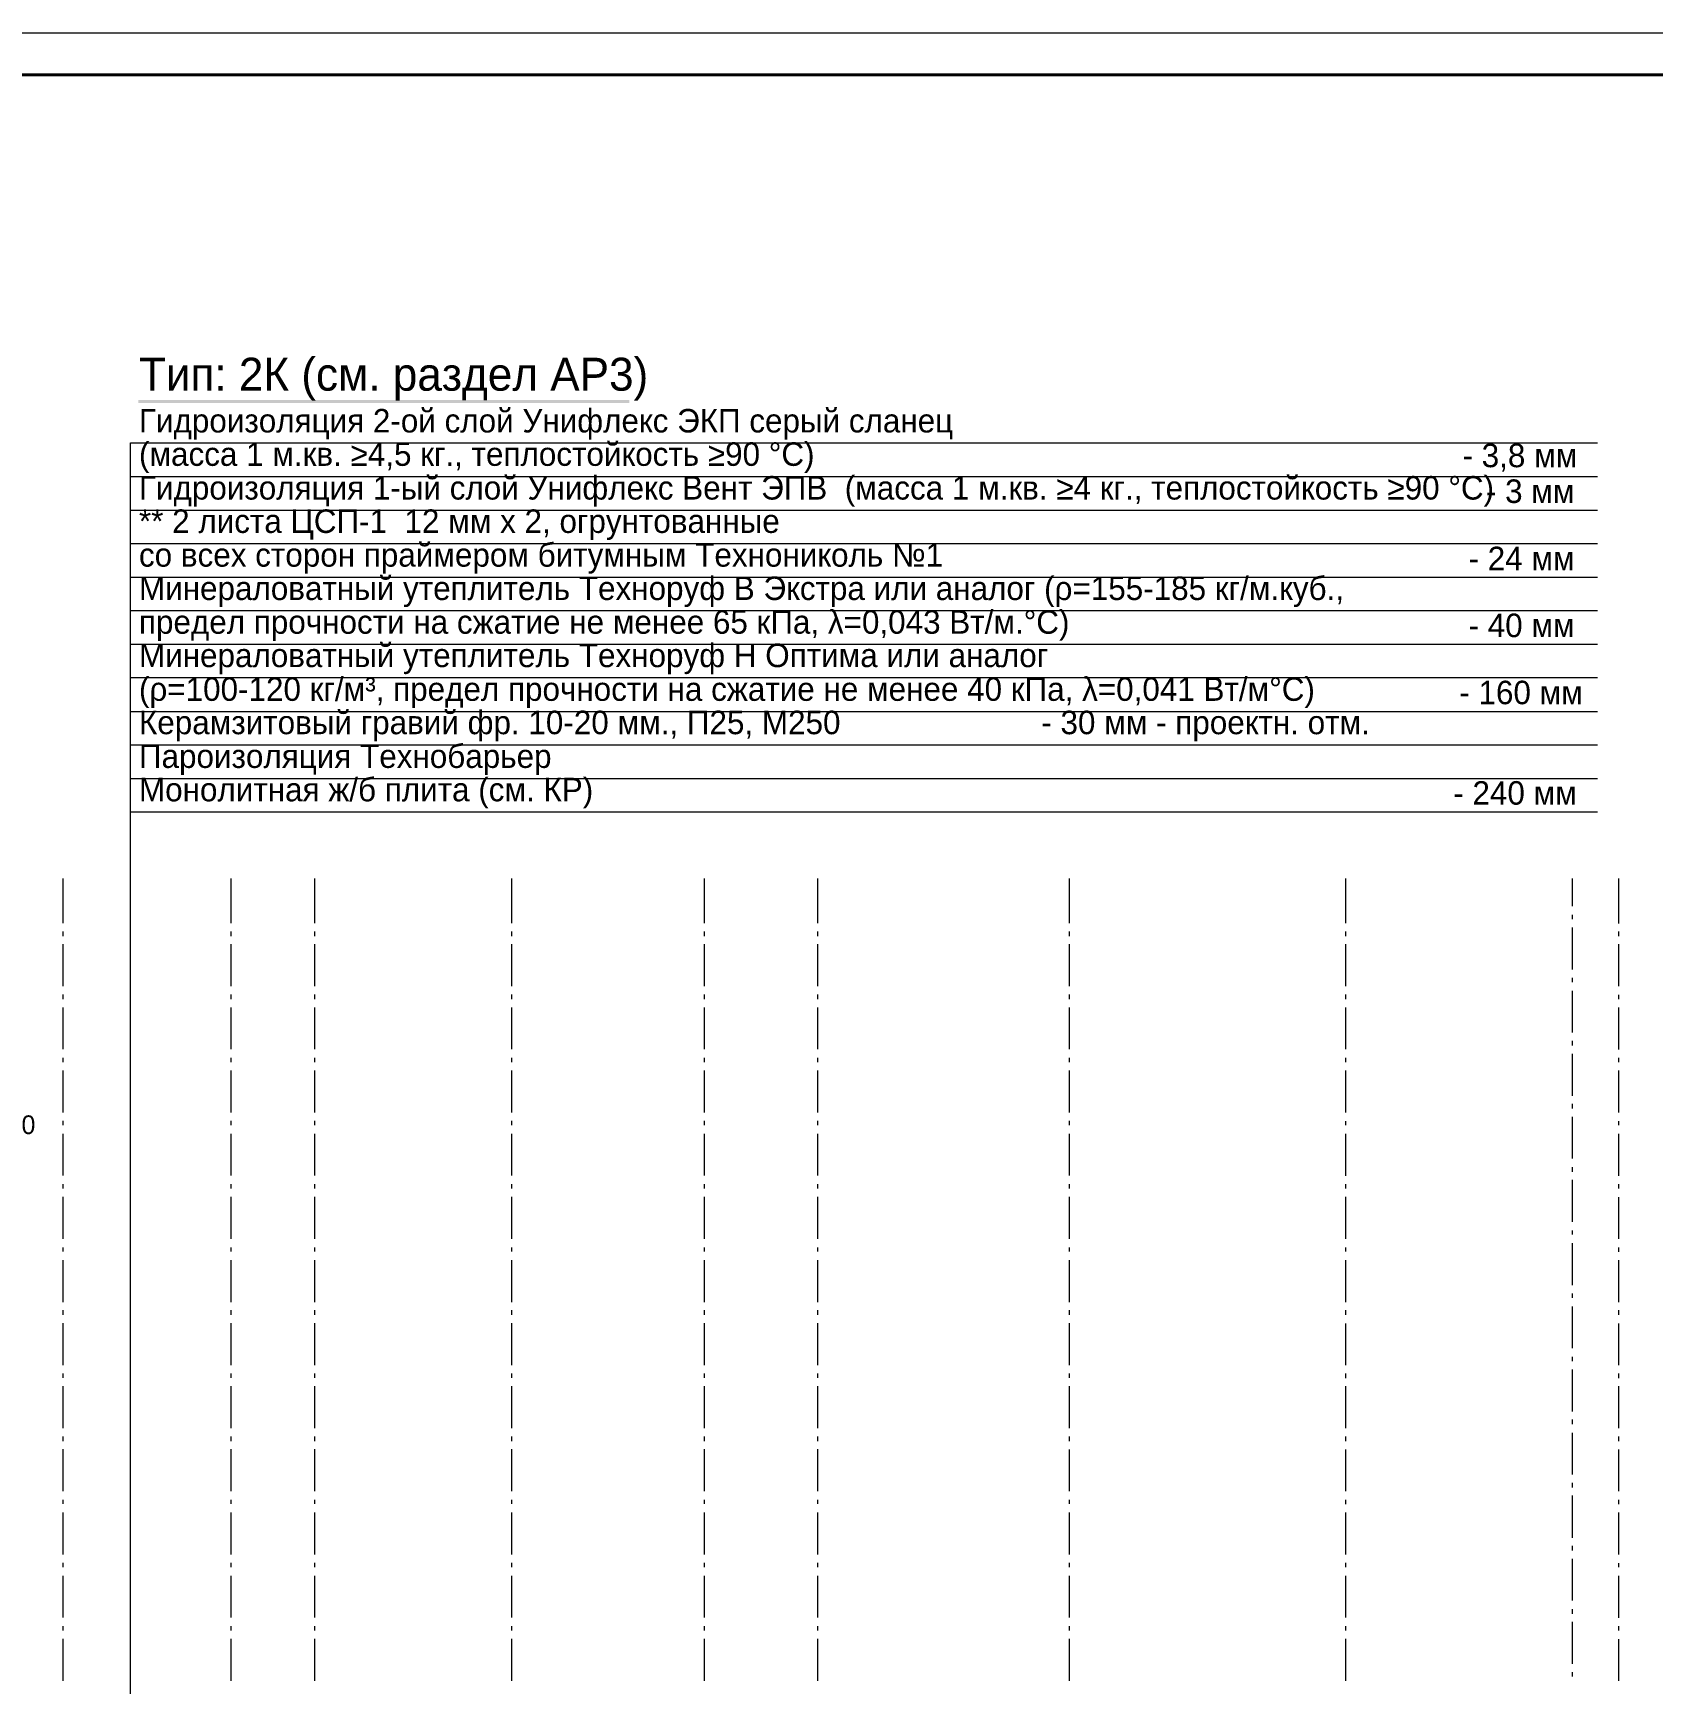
# Model space of a CAD drawing. Header units: millimetres. Extents: x -135211 to 49383, y -8033 to 228499.
# Drawn here: x -74508 to -55198, y 56382 to 76059 of the extents above; entities that cross this region are included whole.
import ezdxf

# ---------------------------------------------------------------- set-up
doc = ezdxf.new("R2010")
doc.units = ezdxf.units.MM
doc.layers.add('PDF _Геометрия', color=7, linetype='Continuous', true_color=0x1d1d1d)
doc.layers.add('PDF _Сплошная заливка', color=7, linetype='Continuous', true_color=0xffffff)
doc.layers.add('PDF _Текст', color=7, linetype='Continuous')

msp = doc.modelspace()

# ---------------------------------------------------------------- linework, layer by layer
at = {"layer": 'PDF _Геометрия', "color": 7, "lineweight": 18}
msp.add_lwpolyline([(-133207.6, -8031.7), (-133207.6, 76058.7), (45076.6, 76058.7)], dxfattribs=at)
at = {"layer": 'PDF _Геометрия', "color": 7, "lineweight": 40}
msp.add_lwpolyline([(-131209.6, 75559.2), (44580.7, 75559.2), (44580.7, -7533.5), (-131209.6, -7533.5)], dxfattribs=at)
at = {"layer": 'PDF _Геометрия', "color": 7, "lineweight": 9}
for points in [[(-73347.8, 71169.5), (-73347.8, 66771.3), (-73347.8, 53272.1)], [(-73346.6, 71169.4), (-55846.9, 71169.4)], [(-73346.6, 70771.5), (-55846.9, 70771.5)], [(-73346.6, 70369.4), (-55846.9, 70369.4)], [(-73346.6, 69971.4), (-55846.9, 69971.4)], [(-73346.6, 69569.3), (-55846.9, 69569.3)], [(-73346.6, 69171.4), (-55846.9, 69171.4)], [(-73346.6, 68769.2), (-55846.9, 68769.2)], [(-73346.6, 68371.3), (-55846.9, 68371.3)], [(-73346.6, 67969.1), (-55846.9, 67969.1)], [(-73346.6, 67571.2), (-55846.9, 67571.2)], [(-73346.6, 67169.1), (-55846.9, 67169.1)], [(-73346.6, 66771.2), (-55846.9, 66771.2)], [(-74147.8, 65442.1), (-74147.8, 65975.5)], [(-72145.6, 65442.1), (-72145.6, 65975.5)], [(-71146.6, 65442.1), (-71146.6, 65975.5)], [(-68797.2, 65442.1), (-68797.2, 65975.5)], [(-66498.7, 65442.1), (-66498.7, 65975.5)], [(-65148.3, 65442.1), (-65148.3, 65975.5)], [(-62146.7, 65442.1), (-62146.7, 65975.4)], [(-58847.7, 65441.9), (-58847.7, 65975.2)], [(-56145.3, 65644.9), (-56145.3, 65975.1)], [(-55592.5, 65441.3), (-55592.5, 65974.7)], [(-56145.3, 65492.4), (-56145.3, 65543.3)], [(-74147.8, 65289.8), (-74147.8, 65344.8)], [(-72145.6, 65289.8), (-72145.6, 65344.8)], [(-71146.6, 65289.8), (-71146.6, 65344.8)], [(-68797.2, 65289.8), (-68797.2, 65344.8)], [(-66498.7, 65289.8), (-66498.7, 65344.8)], [(-65148.3, 65289.8), (-65148.3, 65344.8)], [(-62146.7, 65289.7), (-62146.7, 65344.7)], [(-58847.7, 65289.5), (-58847.7, 65344.5)], [(-56145.3, 64891.3), (-56145.3, 65390.8)], [(-55592.5, 65288.9), (-55592.5, 65343.9)], [(-74147.8, 64692.9), (-74147.8, 65192.4)], [(-72145.6, 64692.9), (-72145.6, 65192.4)], [(-71146.6, 64692.9), (-71146.6, 65192.4)], [(-68797.2, 64692.9), (-68797.2, 65192.4)], [(-66498.7, 64692.9), (-66498.7, 65192.4)], [(-65148.3, 64692.9), (-65148.3, 65192.4)], [(-62146.7, 64692.8), (-62146.7, 65192.3)], [(-58847.7, 64692.6), (-58847.7, 65192.1)], [(-55592.5, 64692), (-55592.5, 65191.6)], [(-56145.3, 64738.9), (-56145.3, 64789.8)], [(-74147.8, 64536.3), (-74147.8, 64591.3)], [(-72145.6, 64536.3), (-72145.6, 64591.3)], [(-71146.6, 64536.3), (-71146.6, 64591.3)], [(-68797.2, 64536.3), (-68797.2, 64591.3)], [(-66498.7, 64536.3), (-66498.7, 64591.3)], [(-65148.3, 64536.3), (-65148.3, 64591.3)], [(-62146.7, 64536.2), (-62146.7, 64591.2)], [(-58847.7, 64536), (-58847.7, 64591)], [(-56145.3, 64137.8), (-56145.3, 64637.3)], [(-55592.5, 64535.4), (-55592.5, 64590.4)], [(-74147.8, 63939.4), (-74147.8, 64438.9)], [(-72145.6, 63939.4), (-72145.6, 64438.9)], [(-71146.6, 63939.4), (-71146.6, 64438.9)], [(-68797.2, 63939.4), (-68797.2, 64438.9)], [(-66498.7, 63939.4), (-66498.7, 64438.9)], [(-65148.3, 63939.4), (-65148.3, 64438.9)], [(-62146.7, 63939.4), (-62146.7, 64438.8)], [(-58847.7, 63939.1), (-58847.7, 64438.6)], [(-55592.5, 63938.5), (-55592.5, 64438)], [(-56145.3, 63985.4), (-56145.3, 64040.5)], [(-74147.8, 63787), (-74147.8, 63837.8)], [(-72145.6, 63787), (-72145.6, 63837.8)], [(-71146.6, 63787), (-71146.6, 63837.8)], [(-68797.2, 63787), (-68797.2, 63837.8)], [(-66498.7, 63787), (-66498.7, 63837.8)], [(-65148.3, 63787), (-65148.3, 63837.8)], [(-62146.7, 63786.9), (-62146.7, 63837.7)], [(-58847.7, 63786.7), (-58847.7, 63837.5)], [(-56145.3, 63384.3), (-56145.3, 63883.8)], [(-55592.5, 63786.1), (-55592.5, 63836.9)], [(-74147.8, 63185.9), (-74147.8, 63685.4)], [(-72145.6, 63185.9), (-72145.6, 63685.4)], [(-71146.6, 63185.9), (-71146.6, 63685.4)], [(-68797.2, 63185.9), (-68797.2, 63685.4)], [(-66498.7, 63185.9), (-66498.7, 63685.4)], [(-65148.3, 63185.9), (-65148.3, 63685.4)], [(-62146.7, 63185.8), (-62146.7, 63685.4)], [(-58847.7, 63185.6), (-58847.7, 63685.1)], [(-55592.5, 63184.9), (-55592.5, 63684.5)], [(-56145.3, 63231.9), (-56145.3, 63286.9)], [(-74147.8, 63033.5), (-74147.8, 63084.3)], [(-72145.6, 63033.5), (-72145.6, 63084.3)], [(-71146.6, 63033.5), (-71146.6, 63084.3)], [(-68797.2, 63033.5), (-68797.2, 63084.3)], [(-66498.7, 63033.5), (-66498.7, 63084.3)], [(-65148.3, 63033.5), (-65148.3, 63084.3)], [(-62146.7, 63033.5), (-62146.7, 63084.3)], [(-58847.7, 63033.2), (-58847.7, 63084)], [(-56145.3, 62635), (-56145.3, 63134.5)], [(-55592.5, 63032.5), (-55592.5, 63083.3)], [(-74147.8, 62432.4), (-74147.8, 62931.9)], [(-72145.6, 62432.4), (-72145.6, 62931.9)], [(-71146.6, 62432.4), (-71146.6, 62931.9)], [(-68797.2, 62432.4), (-68797.2, 62931.9)], [(-66498.7, 62432.4), (-66498.7, 62931.9)], [(-65148.3, 62432.4), (-65148.3, 62931.9)], [(-62146.7, 62432.3), (-62146.7, 62931.9)], [(-58847.7, 62432.1), (-58847.7, 62931.6)], [(-55592.5, 62431.4), (-55592.5, 62930.9)], [(-56145.3, 62478.4), (-56145.3, 62533.4)], [(-56145.3, 61881.5), (-56145.3, 62381)], [(-74147.8, 62280), (-74147.8, 62330.8)], [(-74147.8, 61679), (-74147.8, 62178.5)], [(-72145.6, 62280), (-72145.6, 62330.8)], [(-72145.6, 61679), (-72145.6, 62178.5)], [(-71146.6, 62280), (-71146.6, 62330.8)], [(-71146.6, 61679), (-71146.6, 62178.5)], [(-68797.2, 62280), (-68797.2, 62330.8)], [(-68797.2, 61679), (-68797.2, 62178.5)], [(-66498.7, 62280), (-66498.7, 62330.8)], [(-66498.7, 61679), (-66498.7, 62178.5)], [(-65148.3, 62280), (-65148.3, 62330.8)], [(-65148.3, 61679), (-65148.3, 62178.5)], [(-62146.7, 62280), (-62146.7, 62330.8)], [(-62146.7, 61678.9), (-62146.7, 62178.4)], [(-58847.7, 62279.7), (-58847.7, 62330.5)], [(-58847.7, 61678.6), (-58847.7, 62178.1)], [(-55592.5, 62279), (-55592.5, 62329.8)], [(-55592.5, 61677.8), (-55592.5, 62177.4)], [(-56145.3, 61729.1), (-56145.3, 61779.9)], [(-56145.3, 61128), (-56145.3, 61627.5)], [(-74147.8, 61526.6), (-74147.8, 61577.4)], [(-74147.8, 60925.5), (-74147.8, 61425)], [(-72145.6, 61526.6), (-72145.6, 61577.4)], [(-72145.6, 60925.5), (-72145.6, 61425)], [(-71146.6, 61526.6), (-71146.6, 61577.4)], [(-71146.6, 60925.5), (-71146.6, 61425)], [(-68797.2, 61526.6), (-68797.2, 61577.4)], [(-68797.2, 60925.5), (-68797.2, 61425)], [(-66498.7, 61526.6), (-66498.7, 61577.4)], [(-66498.7, 60925.5), (-66498.7, 61425)], [(-65148.3, 61526.6), (-65148.3, 61577.4)], [(-65148.3, 60925.5), (-65148.3, 61425)], [(-62146.7, 61526.5), (-62146.7, 61577.3)], [(-62146.7, 60925.4), (-62146.7, 61424.9)], [(-58847.7, 61526.2), (-58847.7, 61577)], [(-58847.7, 60925.1), (-58847.7, 61424.6)], [(-55592.5, 61525.4), (-55592.5, 61576.2)], [(-55592.5, 60924.3), (-55592.5, 61423.8)], [(-56145.3, 60975.5), (-56145.3, 61026.4)], [(-74147.8, 60773.1), (-74147.8, 60828.1)], [(-72145.6, 60773.1), (-72145.6, 60828.1)], [(-71146.6, 60773.1), (-71146.6, 60828.1)], [(-68797.2, 60773.1), (-68797.2, 60828.1)], [(-66498.7, 60773.1), (-66498.7, 60828.1)], [(-65148.3, 60773.1), (-65148.3, 60828.1)], [(-62146.7, 60773), (-62146.7, 60828)], [(-58847.7, 60772.7), (-58847.7, 60827.7)], [(-56145.3, 60374.4), (-56145.3, 60873.9)], [(-55592.5, 60771.9), (-55592.5, 60826.9)], [(-74147.8, 60172), (-74147.8, 60671.5)], [(-72145.6, 60172), (-72145.6, 60671.5)], [(-71146.6, 60172), (-71146.6, 60671.5)], [(-68797.2, 60172), (-68797.2, 60671.5)], [(-66498.7, 60172), (-66498.7, 60671.5)], [(-65148.3, 60172), (-65148.3, 60671.5)], [(-62146.7, 60171.9), (-62146.7, 60671.4)], [(-58847.7, 60171.6), (-58847.7, 60671.1)], [(-55592.5, 60170.7), (-55592.5, 60670.3)], [(-56145.3, 60222), (-56145.3, 60272.9)], [(-74147.8, 60019.6), (-74147.8, 60074.6)], [(-72145.6, 60019.6), (-72145.6, 60074.6)], [(-71146.6, 60019.6), (-71146.6, 60074.6)], [(-68797.2, 60019.6), (-68797.2, 60074.6)], [(-66498.7, 60019.6), (-66498.7, 60074.6)], [(-65148.3, 60019.6), (-65148.3, 60074.6)], [(-62146.7, 60019.5), (-62146.7, 60074.5)], [(-58847.7, 60019.2), (-58847.7, 60074.2)], [(-56145.3, 59620.9), (-56145.3, 60120.4)], [(-55592.5, 60018.4), (-55592.5, 60073.3)], [(-74147.8, 59422.7), (-74147.8, 59922.2)], [(-72145.6, 59422.7), (-72145.6, 59922.2)], [(-71146.6, 59422.7), (-71146.6, 59922.2)], [(-68797.2, 59422.7), (-68797.2, 59922.2)], [(-66498.7, 59422.7), (-66498.7, 59922.2)], [(-65148.3, 59422.7), (-65148.3, 59922.2)], [(-62146.7, 59422.6), (-62146.7, 59922.1)], [(-58847.7, 59422.3), (-58847.7, 59921.8)], [(-55592.5, 59421.4), (-55592.5, 59921)], [(-56145.3, 59468.5), (-56145.3, 59523.6)], [(-74147.8, 59266.1), (-74147.8, 59321.1)], [(-72145.6, 59266.1), (-72145.6, 59321.1)], [(-71146.6, 59266.1), (-71146.6, 59321.1)], [(-68797.2, 59266.1), (-68797.2, 59321.1)], [(-66498.7, 59266.1), (-66498.7, 59321.1)], [(-65148.3, 59266.1), (-65148.3, 59321.1)], [(-62146.7, 59266), (-62146.7, 59321)], [(-58847.7, 59265.7), (-58847.7, 59320.7)], [(-56145.3, 58867.4), (-56145.3, 59366.9)], [(-55592.5, 59264.8), (-55592.5, 59319.8)], [(-74147.8, 58669.2), (-74147.8, 59168.7)], [(-72145.6, 58669.2), (-72145.6, 59168.7)], [(-71146.6, 58669.2), (-71146.6, 59168.7)], [(-68797.2, 58669.2), (-68797.2, 59168.7)], [(-66498.7, 58669.2), (-66498.7, 59168.7)], [(-65148.3, 58669.2), (-65148.3, 59168.7)], [(-62146.7, 58669.2), (-62146.7, 59168.6)], [(-58847.7, 58668.8), (-58847.7, 59168.3)], [(-55592.5, 58667.9), (-55592.5, 59167.4)], [(-56145.3, 58715), (-56145.3, 58770.1)], [(-74147.8, 58516.8), (-74147.8, 58567.6)], [(-72145.6, 58516.8), (-72145.6, 58567.6)], [(-71146.6, 58516.8), (-71146.6, 58567.6)], [(-68797.2, 58516.8), (-68797.2, 58567.6)], [(-66498.7, 58516.8), (-66498.7, 58567.6)], [(-65148.3, 58516.8), (-65148.3, 58567.6)], [(-62146.7, 58516.8), (-62146.7, 58567.5)], [(-58847.7, 58516.4), (-58847.7, 58567.2)], [(-56145.3, 58113.9), (-56145.3, 58617.6)], [(-55592.5, 58515.5), (-55592.5, 58566.3)], [(-74147.8, 57915.8), (-74147.8, 58415.3)], [(-72145.6, 57915.8), (-72145.6, 58415.3)], [(-71146.6, 57915.8), (-71146.6, 58415.3)], [(-68797.2, 57915.8), (-68797.2, 58415.3)], [(-66498.7, 57915.8), (-66498.7, 58415.3)], [(-65148.3, 57915.8), (-65148.3, 58415.3)], [(-62146.7, 57915.7), (-62146.7, 58415.2)], [(-58847.7, 57915.3), (-58847.7, 58414.8)], [(-55592.5, 57914.4), (-55592.5, 58413.9)], [(-56145.3, 57961.5), (-56145.3, 58016.5)], [(-56145.3, 57364.6), (-56145.3, 57864.1)], [(-74147.8, 57763.4), (-74147.8, 57814.2)], [(-74147.8, 57162.3), (-74147.8, 57661.8)], [(-72145.6, 57763.4), (-72145.6, 57814.2)], [(-72145.6, 57162.3), (-72145.6, 57661.8)], [(-71146.6, 57763.4), (-71146.6, 57814.2)], [(-71146.6, 57162.3), (-71146.6, 57661.8)], [(-68797.2, 57763.4), (-68797.2, 57814.2)], [(-68797.2, 57162.3), (-68797.2, 57661.8)], [(-66498.7, 57763.4), (-66498.7, 57814.2)], [(-66498.7, 57162.3), (-66498.7, 57661.8)], [(-65148.3, 57763.4), (-65148.3, 57814.2)], [(-65148.3, 57162.3), (-65148.3, 57661.8)], [(-62146.7, 57763.2), (-62146.7, 57814.1)], [(-62146.7, 57162.1), (-62146.7, 57661.7)], [(-58847.7, 57762.9), (-58847.7, 57813.7)], [(-58847.7, 57161.8), (-58847.7, 57661.3)], [(-55592.5, 57761.9), (-55592.5, 57812.7)], [(-55592.5, 57160.8), (-55592.5, 57660.3)], [(-56145.3, 57208), (-56145.3, 57263)], [(-56145.3, 56611.1), (-56145.3, 57110.6)], [(-74147.8, 57009.9), (-74147.8, 57060.7)], [(-74147.8, 56408.8), (-74147.8, 56908.3)], [(-72145.6, 57009.9), (-72145.6, 57060.7)], [(-72145.6, 56408.8), (-72145.6, 56908.3)], [(-71146.6, 57009.9), (-71146.6, 57060.7)], [(-71146.6, 56408.8), (-71146.6, 56908.3)], [(-68797.2, 57009.9), (-68797.2, 57060.7)], [(-68797.2, 56408.8), (-68797.2, 56908.3)], [(-66498.7, 57009.9), (-66498.7, 57060.7)], [(-66498.7, 56408.8), (-66498.7, 56908.3)], [(-65148.3, 57009.9), (-65148.3, 57060.7)], [(-65148.3, 56408.8), (-65148.3, 56908.3)], [(-62146.7, 57009.8), (-62146.7, 57060.6)], [(-62146.7, 56408.7), (-62146.7, 56908.2)], [(-58847.7, 57009.4), (-58847.7, 57060.2)], [(-58847.7, 56408.3), (-58847.7, 56907.8)], [(-55592.5, 57008.4), (-55592.5, 57059.2)], [(-55592.5, 56407.2), (-55592.5, 56906.8)], [(-56145.3, 56458.7), (-56145.3, 56509.5)]]:
    msp.add_lwpolyline(points, dxfattribs=at)
at = {"layer": 'PDF _Сплошная заливка', "color": 7, "lineweight": 0, "transparency": 33554559}
msp.add_solid([(-73250.4, 71681.7), (-73250.4, 71647.8), (-67396.1, 71681.7), (-67396.1, 71647.8)], dxfattribs=at)

# ---------------------------------------------------------------- texts
at = {"layer": 'PDF _Текст', "attachment_point": 4, "style": ''}
for s, insert, char_height in [('Тип: 2К (см. раздел АР3)', (-73243.8, 71930.3), 393.148), ('Гидроизоляция 2-ой слой Унифлекс ЭКП серый сланец', (-73243.8, 71392.7), 280.262), ('(масса 1 м.кв. ≥4,5 кг., теплостойкость ≥90 °С)', (-73243.8, 70994.8), 280.262), ('- 3,8 мм', (-57458, 70994.8), 280.26), ('Гидроизоляция 1-ый слой Унифлекс Вент ЭПВ  (масса 1 м.кв. ≥4 кг., теплостойкость ≥90 °С)', (-73243.8, 70592.6), 280.262), ('- 3 мм', (-57178.6, 70592.6), 280.26), ('** 2 листа ЦСП-1  12 мм х 2, огрунтованные', (-73243.8, 70194.7), 280.262), ('со всех сторон праймером битумным Технониколь №1', (-73243.8, 69792.6), 280.262), ('- 24 мм', (-57386.1, 69792.6), 280.26), ('Минераловатный утеплитель Техноруф В Экстра или аналог (ρ=155-185 кг/м.куб.,', (-73243.8, 69394.6), 280.262), ('предел прочности на сжатие не менее 65 кПа, λ=0,043 Вт/м.°С)', (-73243.8, 68992.5), 280.262), ('- 40 мм', (-57386.1, 68992.5), 280.26), ('Минераловатный утеплитель Техноруф Н Оптима или аналог', (-73243.8, 68594.6), 280.262), ('(ρ=100-120 кг/м³, предел прочности на сжатие не менее 40 кПа, λ=0,041 Вт/м°С)', (-73243.8, 68192.4), 280.262), ('- 160 мм', (-57496.1, 68192.4), 280.26), ('Керамзитовый гравий фр. 10-20 мм., П25, М250                       - 30 мм - проектн. отм.', (-73243.8, 67794.5), 280.262), ('Пароизоляция Технобарьер', (-73243.8, 67392.3), 280.262), ('Монолитная ж/б плита (см. КР)', (-73243.8, 66994.4), 280.262), ('- 240 мм', (-57568.1, 66994.4), 280.26), ('+13,920', (-75563.6, 63018.9), 222.7)]:
    msp.add_mtext(s, dxfattribs=dict(at, insert=insert, char_height=char_height))

doc.saveas('drawing.dxf')
